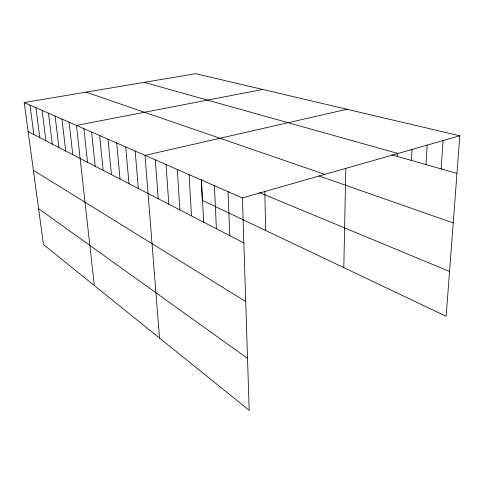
<?xml version="1.0" encoding="UTF-8"?>
<svg xmlns="http://www.w3.org/2000/svg" width="484" height="484" viewBox="0 0 484 484"><rect width="100%" height="100%" fill="white"/><g stroke="black" fill="none" stroke-linecap="round" stroke-linejoin="round"><path stroke-width="0.73" d="M343.809 267.64L345.806 168.099M397.394 156.453L397.533 153.476M411.412 160.44L411.999 149.32M425.987 164.59L427.166 144.964M441.154 168.904L443.09 140.287M24.2 102.566L242.411 197.944L249.181 410.323L43.451 244.529L24.2 102.566L195.663 73.677L459.8 135.804L446.151 316.294L202.276 200.358L201.199 179.721M242.411 197.944L459.8 135.804M346.986 109.269L145.025 155.376L159.526 338.074M262.733 89.455L76.448 125.404L94.32 285.524M144.129 82.359L397.975 153.476M391.719 154.838L456.956 173.399M86.073 92.142L324.812 174.391M318.811 175.873L453.212 222.924M259.418 192.565L449.539 271.445M28.139 131.636L243.845 242.92M33.39 170.32L245.715 301.562M38.587 208.677L247.524 358.378M29.96 105.082L33.886 134.594M35.925 107.69L39.827 137.662M42.09 110.388L45.968 140.832M48.473 113.177L52.326 144.111M55.091 116.069L58.909 147.505M61.946 119.064L65.727 151.026M69.061 122.174L72.8 154.674M83.889 128.653L87.525 162.273M91.615 132.035L95.191 166.224M99.65 135.544L103.153 170.332M107.999 139.192L111.429 174.603M116.692 142.992L120.038 179.044M125.743 146.948L128.992 183.666M135.181 151.075L138.321 188.476M155.31 159.871L158.201 198.736M166.06 164.572L168.807 204.206M177.307 169.485L179.891 209.923M189.093 174.639L191.489 215.906M201.447 180.036L203.643 222.18M214.424 185.711L216.39 228.757M228.061 191.67L229.779 235.66M264.815 191.144L265.619 230.475"/></g></svg>
